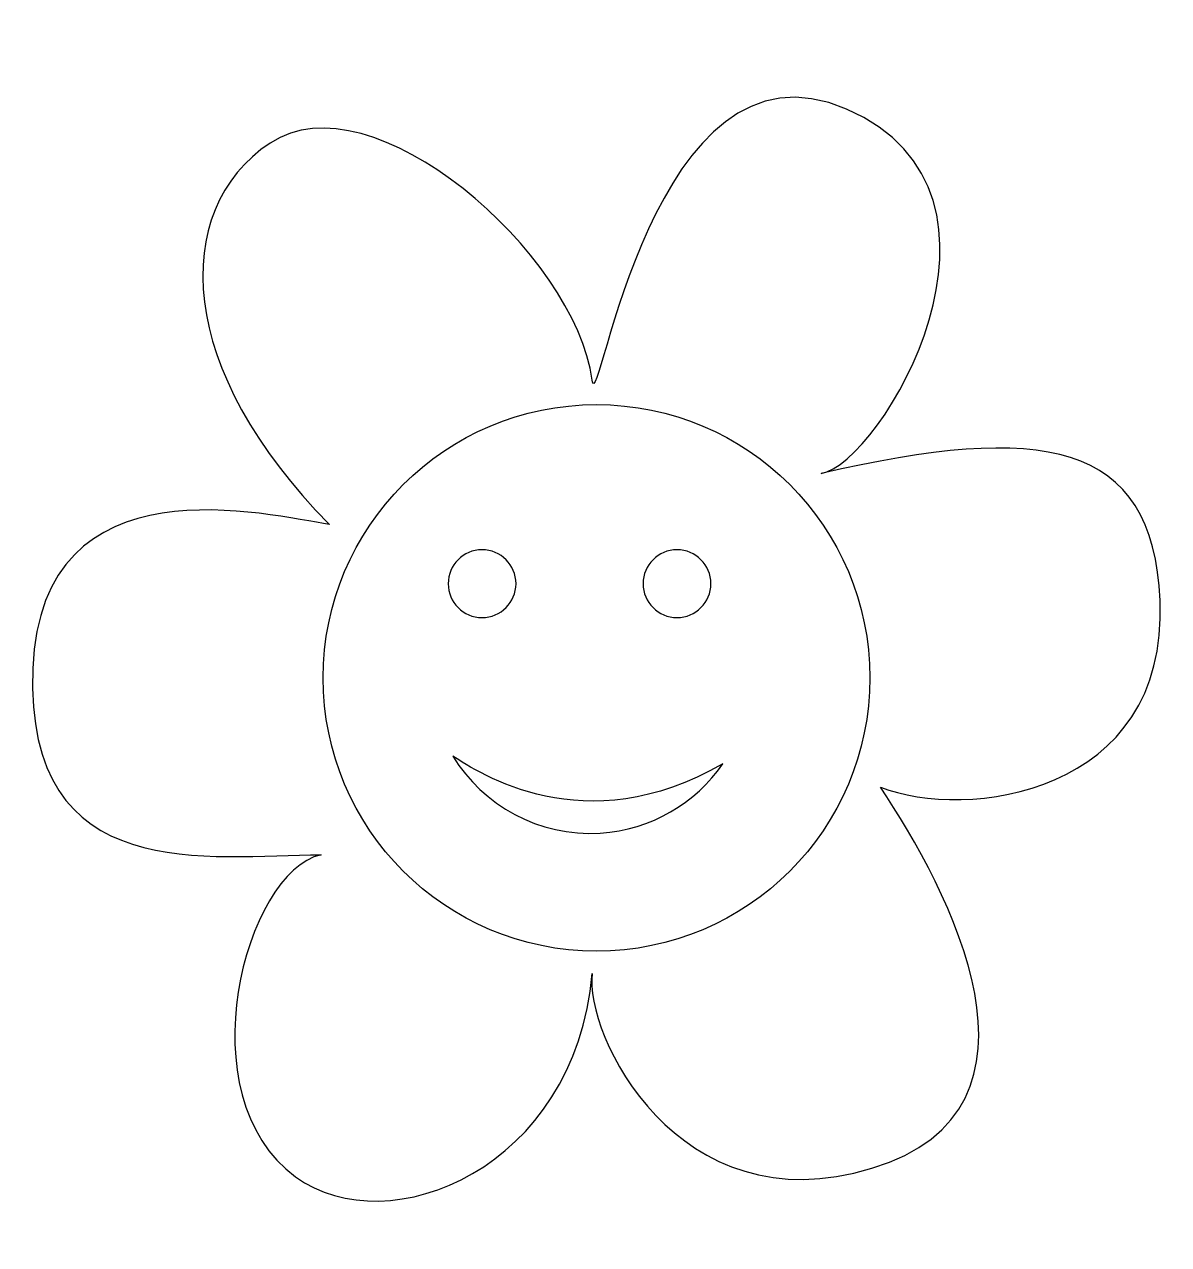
# Model space of a CAD drawing. Header units: centimetres. Extents: x -10.2 to 10.7, y -11.3 to 10.9.
import ezdxf

# ---------------------------------------------------------------- set-up
doc = ezdxf.new("R2010")
doc.units = ezdxf.units.CM
doc.header["$MEASUREMENT"] = 0
doc.layers.add('Camada 1', color=7, linetype='Continuous')

msp = doc.modelspace()

# ---------------------------------------------------------------- linework, layer by layer
at = {"layer": 'Camada 1'}
for points, knots in [([(0.1615, 4.42547), (0.26545, 3.64638), (1.24111, 10.90355), (4.78901, 9.36119), (4.78901, 9.36119), (8.33646, 7.81883), (5.40586, 2.88266), (4.32625, 2.72856), (4.32625, 2.72856), (8.33646, 3.65405), (10.36825, 3.34676), (10.4957, 0.41481), (10.4957, 0.41481), (10.65024, -3.13309), (6.94825, -3.59543), (5.40541, -2.97855), (5.40541, -2.97855), (6.64001, -4.82955), (8.79925, -8.83976), (5.25177, -9.91984), (5.25177, -9.91984), (1.70339, -10.9999), (0.00693, -7.45242), (0.16148, -6.37239), (0.16148, -6.37239), (-0.14763, -9.91984), (-3.54054, -11.30811), (-5.23769, -10.07441), (-5.23769, -10.07441), (-7.24934, -8.61158), (-6.16318, -4.52136), (-4.77493, -4.21272), (-4.77493, -4.21272), (-6.78005, -4.21272), (-10.17362, -4.82954), (-10.01929, -0.81933), (-10.01929, -0.81933), (-9.86993, 3.06208), (-5.70042, 1.95715), (-4.6206, 1.80306), (-4.6206, 1.80306), (-7.39711, 4.57957), (-7.55144, 7.5102), (-5.70044, 8.74435), (-5.70044, 8.74435), (-3.8494, 9.9785), (-0.14716, 6.73923), (0.1615, 4.42547)], [0, 0, 0, 0, 0.07692308, 0.07692308, 0.07692308, 0.07692308, 0.15384615, 0.15384615, 0.15384615, 0.15384615, 0.23076923, 0.23076923, 0.23076923, 0.23076923, 0.30769231, 0.30769231, 0.30769231, 0.30769231, 0.38461538, 0.38461538, 0.38461538, 0.38461538, 0.46153846, 0.46153846, 0.46153846, 0.46153846, 0.53846154, 0.53846154, 0.53846154, 0.53846154, 0.61538462, 0.61538462, 0.61538462, 0.61538462, 0.69230769, 0.69230769, 0.69230769, 0.69230769, 0.76923077, 0.76923077, 0.76923077, 0.76923077, 0.84615385, 0.84615385, 0.84615385, 0.84615385, 1, 1, 1, 1]), ([(0.23831, -5.96702), (2.98593, -5.96702), (5.21293, -3.74002), (5.21293, -0.99243), (5.21293, -0.99243), (5.21293, 1.75516), (2.98593, 3.98216), (0.23831, 3.98216), (0.23831, 3.98216), (-2.50928, 3.98216), (-4.73628, 1.75516), (-4.73628, -0.99243), (-4.73628, -0.99243), (-4.73628, -3.74002), (-2.50928, -5.96702), (0.23831, -5.96702)], [0, 0, 0, 0, 0.2, 0.2, 0.2, 0.2, 0.4, 0.4, 0.4, 0.4, 0.6, 0.6, 0.6, 0.6, 1, 1, 1, 1]), ([(-2.46137, 0.723), (-2.46137, 1.06373), (-2.1848, 1.3403), (-1.84407, 1.3403), (-1.84407, 1.3403), (-1.50334, 1.3403), (-1.22677, 1.06373), (-1.22677, 0.723), (-1.22677, 0.723), (-1.22677, 0.38227), (-1.50334, 0.1066), (-1.84407, 0.1066), (-1.84407, 0.1066), (-2.1848, 0.1066), (-2.46137, 0.38224), (-2.46137, 0.723)], [0, 0, 0, 0, 0.2, 0.2, 0.2, 0.2, 0.4, 0.4, 0.4, 0.4, 0.6, 0.6, 0.6, 0.6, 1, 1, 1, 1]), ([(1.08654, 0.723), (1.08654, 1.06373), (1.36266, 1.3403), (1.70336, 1.3403), (1.70336, 1.3403), (2.04412, 1.3403), (2.32069, 1.06373), (2.32069, 0.723), (2.32069, 0.723), (2.32069, 0.38227), (2.04412, 0.1066), (1.70336, 0.1066), (1.70336, 0.1066), (1.36266, 0.1066), (1.08654, 0.38224), (1.08654, 0.723)], [0, 0, 0, 0, 0.2, 0.2, 0.2, 0.2, 0.4, 0.4, 0.4, 0.4, 0.6, 0.6, 0.6, 0.6, 1, 1, 1, 1]), ([(2.53762, -2.55696), (2.04367, -3.27141), (1.23883, -3.75946), (0.30472, -3.81688), (0.30472, -3.81688), (-0.81555, -3.88512), (-1.82692, -3.31478), (-2.37464, -2.42001), (-2.37464, -2.42001), (-1.90643, -2.70923), (0.01326, -4.01569), (2.53762, -2.55696)], [0, 0, 0, 0, 0.25, 0.25, 0.25, 0.25, 0.5, 0.5, 0.5, 0.5, 1, 1, 1, 1])]:
    msp.add_open_spline(points, degree=3, knots=knots, dxfattribs=at)

doc.saveas('drawing.dxf')
